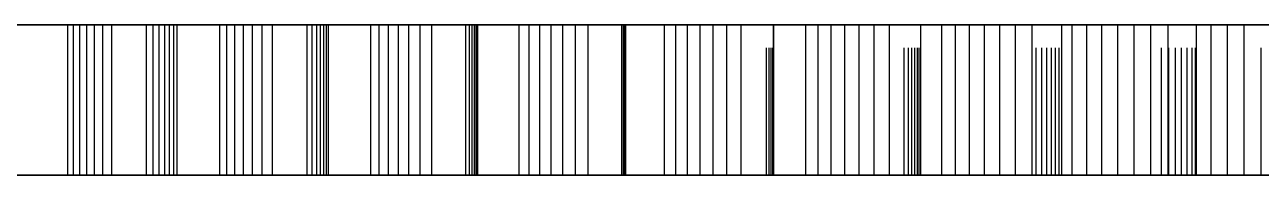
# Model space of a CAD drawing. Header units: millimetres. Extents: x -21 to 107, y -43 to 49.
# Drawn here: x 0.17 to 12.49, y 46.25 to 47.75 of the extents above; entities that cross this region are included whole.
import ezdxf

# ---------------------------------------------------------------- set-up
doc = ezdxf.new("R2010")
doc.units = ezdxf.units.MM
doc.linetypes.add('DASHED', pattern=[1.524, 1.27, -0.254])
doc.layers.add('HIDDEN', color=8, linetype='DASHED')
doc.layers.add('VISIBLE', color=7, linetype='CONTINUOUS')

msp = doc.modelspace()

# ---------------------------------------------------------------- linework, layer by layer
at = {"layer": 'HIDDEN'}
for points in [[(12.58929, 47.74871), (12.02976, 47.74871), (11.47024, 47.74871), (10.91071, 47.74871), (10.35119, 47.74871), (9.79167, 47.74871), (9.23214, 47.74871), (8.67262, 47.74871), (8.1131, 47.74871), (7.55357, 47.74871), (6.99405, 47.74871), (6.43452, 47.74871), (5.875, 47.74871), (5.31548, 47.74871), (4.75595, 47.74871), (4.19643, 47.74871), (3.6369, 47.74871), (3.07738, 47.74871), (2.51786, 47.74871), (1.95833, 47.74871), (1.39881, 47.74871), (0.83929, 47.74871), (0.27976, 47.74871), (-0.27976, 47.74871)], [(-0.27976, 47.74871), (0.27976, 47.74871), (0.83929, 47.74871), (1.39881, 47.74871), (1.95833, 47.74871), (2.51786, 47.74871), (3.07738, 47.74871), (3.6369, 47.74871), (4.19643, 47.74871), (4.75595, 47.74871), (5.31548, 47.74871), (5.875, 47.74871), (6.43452, 47.74871), (6.99405, 47.74871), (7.55357, 47.74871), (8.1131, 47.74871), (8.67262, 47.74871), (9.23214, 47.74871), (9.79167, 47.74871), (10.35119, 47.74871), (10.91071, 47.74871), (11.47024, 47.74871), (12.02976, 47.74871), (12.58929, 47.74871)], [(0.16608, 47.74871), (0.59437, 47.74871)], [(0.59437, 47.74871), (0.65081, 47.74871)], [(0.59437, 46.24871), (0.59437, 47.74871)], [(0.65081, 47.74871), (0.71464, 47.74871)], [(0.65081, 46.24871), (0.65081, 47.74871)], [(0.71464, 47.74871), (0.78522, 47.74871)], [(0.71464, 46.24871), (0.71464, 47.74871)], [(0.78522, 47.74871), (0.86211, 47.74871)], [(0.78522, 46.24871), (0.78522, 47.74871)], [(0.86211, 47.74871), (0.94496, 47.74871)], [(0.86211, 46.24871), (0.86211, 47.74871)], [(0.94496, 47.74871), (1.0335, 47.74871)], [(0.94496, 46.24871), (0.94496, 47.74871)], [(1.0335, 47.74871), (1.38082, 47.74871)], [(1.0335, 46.24871), (1.0335, 47.74871)], [(1.38082, 47.74871), (1.44691, 47.74871)], [(1.38082, 46.24871), (1.38082, 47.74871)], [(1.44691, 47.74871), (1.50728, 47.74871)], [(1.44691, 46.24871), (1.44691, 47.74871)], [(1.50728, 47.74871), (1.56166, 47.74871)], [(1.50728, 46.24871), (1.50728, 47.74871)], [(1.56166, 47.74871), (1.60974, 47.74871)], [(1.56166, 46.24871), (1.56166, 47.74871)], [(1.60974, 47.74871), (1.65105, 47.74871)], [(1.60974, 46.24871), (1.60974, 47.74871)], [(1.65105, 47.74871), (1.68498, 47.74871)], [(1.65105, 46.24871), (1.65105, 47.74871)], [(1.68498, 47.74871), (2.11124, 47.74871)], [(1.68498, 46.24871), (1.68498, 47.74871)], [(2.11124, 47.74871), (2.18226, 47.74871)], [(2.11124, 46.24871), (2.11124, 47.74871)], [(2.18226, 47.74871), (2.26062, 47.74871)], [(2.18226, 46.24871), (2.18226, 47.74871)], [(2.26062, 47.74871), (2.34567, 47.74871)], [(2.26062, 46.24871), (2.26062, 47.74871)], [(2.34567, 47.74871), (2.43697, 47.74871)], [(2.34567, 46.24871), (2.34567, 47.74871)], [(2.43697, 47.74871), (2.53417, 47.74871)], [(2.43697, 46.24871), (2.43697, 47.74871)], [(2.53417, 47.74871), (2.637, 47.74871)], [(2.53417, 46.24871), (2.53417, 47.74871)], [(2.637, 47.74871), (2.98158, 47.74871)], [(2.637, 46.24871), (2.637, 47.74871)], [(2.98158, 47.74871), (3.03215, 47.74871)], [(2.98158, 46.24871), (2.98158, 47.74871)], [(3.03215, 47.74871), (3.07704, 47.74871)], [(3.03215, 46.24871), (3.03215, 47.74871)], [(3.07704, 47.74871), (3.11597, 47.74871)], [(3.07704, 46.24871), (3.07704, 47.74871)], [(3.11597, 47.74871), (3.14864, 47.74871)], [(3.11597, 46.24871), (3.11597, 47.74871)], [(3.14864, 47.74871), (3.17459, 47.74871)], [(3.14864, 46.24871), (3.14864, 47.74871)], [(3.17459, 47.74871), (3.19323, 47.74871)], [(3.17459, 46.24871), (3.17459, 47.74871)], [(3.19323, 47.74871), (3.61477, 47.74871)], [(3.19323, 46.24871), (3.19323, 47.74871)], [(3.61477, 47.74871), (3.69992, 47.74871)], [(3.61477, 46.24871), (3.61477, 47.74871)], [(3.69992, 47.74871), (3.7923, 47.74871)], [(3.69992, 46.24871), (3.69992, 47.74871)], [(3.7923, 47.74871), (3.89129, 47.74871)], [(3.7923, 46.24871), (3.7923, 47.74871)], [(3.89129, 47.74871), (3.99642, 47.74871)], [(3.89129, 46.24871), (3.89129, 47.74871)], [(3.99642, 47.74871), (4.10736, 47.74871)], [(3.99642, 46.24871), (3.99642, 47.74871)], [(4.10736, 47.74871), (4.22383, 47.74871)], [(4.10736, 46.24871), (4.10736, 47.74871)], [(4.22383, 47.74871), (4.56349, 47.74871)], [(4.22383, 46.24871), (4.22383, 47.74871)], [(4.56349, 47.74871), (4.59823, 47.74871)], [(4.56349, 46.24871), (4.56349, 47.74871)], [(4.59823, 47.74871), (4.62734, 47.74871)], [(4.59823, 46.24871), (4.59823, 47.74871)], [(4.62734, 47.74871), (4.65058, 47.74871)], [(4.62734, 46.24871), (4.62734, 47.74871)], [(4.65058, 47.74871), (4.66763, 47.74871)], [(4.65058, 46.24871), (4.65058, 47.74871)], [(4.66763, 47.74871), (4.67807, 47.74871)], [(4.66763, 46.24871), (4.66763, 47.74871)], [(4.67807, 47.74871), (4.68129, 47.74871)], [(4.67807, 46.24871), (4.67807, 47.74871)], [(4.68129, 47.74871), (5.09544, 47.74871)], [(4.68129, 46.24871), (4.68129, 47.74871)], [(5.09544, 47.74871), (5.19418, 47.74871)], [(5.09544, 46.24871), (5.09544, 47.74871)], [(5.19418, 47.74871), (5.30001, 47.74871)], [(5.19418, 46.24871), (5.19418, 47.74871)], [(5.30001, 47.74871), (5.41231, 47.74871)], [(5.30001, 46.24871), (5.30001, 47.74871)], [(5.41231, 47.74871), (5.53061, 47.74871)], [(5.41231, 46.24871), (5.41231, 47.74871)], [(5.53061, 47.74871), (5.65459, 47.74871)], [(5.53061, 46.24871), (5.53061, 47.74871)], [(5.65459, 47.74871), (5.78396, 47.74871)], [(5.65459, 46.24871), (5.65459, 47.74871)], [(5.78396, 47.74871), (6.11654, 47.74871)], [(5.78396, 46.24871), (5.78396, 47.74871)], [(6.11654, 47.74871), (6.13523, 47.74871)], [(6.11654, 46.24871), (6.11654, 47.74871)], [(6.13523, 47.74871), (6.14839, 47.74871)], [(6.13523, 46.24871), (6.13523, 47.74871)], [(6.13975, 47.74871), (6.54389, 47.74871)], [(6.15196, 47.74871), (6.13975, 47.74871)], [(6.15712, 47.74871), (6.13975, 47.74871)], [(6.13975, 47.74871), (6.15196, 47.74871)], [(6.13975, 46.24871), (6.13975, 47.74871)], [(6.13975, 46.24871), (6.13975, 47.74871)], [(6.14839, 47.74871), (6.15579, 47.74871)], [(6.14839, 46.24871), (6.14839, 47.74871)], [(6.15712, 47.74871), (6.15196, 47.74871)], [(6.15196, 47.74871), (6.15712, 47.74871)], [(6.15196, 46.24871), (6.15196, 47.74871)], [(6.15196, 46.24871), (6.15196, 47.74871)], [(6.15579, 47.74871), (6.15712, 47.74871)], [(6.15579, 46.24871), (6.15579, 47.74871)], [(6.15712, 46.24871), (6.15712, 47.74871)], [(6.54389, 47.74871), (6.65561, 47.74871)], [(6.54389, 46.24871), (6.54389, 47.74871)], [(6.65561, 47.74871), (6.77421, 47.74871)], [(6.65561, 46.24871), (6.65561, 47.74871)], [(6.77421, 47.74871), (6.8991, 47.74871)], [(6.77421, 46.24871), (6.77421, 47.74871)], [(6.8991, 47.74871), (7.02983, 47.74871)], [(6.8991, 46.24871), (6.8991, 47.74871)], [(7.02983, 47.74871), (7.16606, 47.74871)], [(7.02983, 46.24871), (7.02983, 47.74871)], [(7.16606, 47.74871), (7.30751, 47.74871)], [(7.16606, 46.24871), (7.16606, 47.74871)], [(7.30751, 47.74871), (7.63092, 47.74871)], [(7.30751, 46.24871), (7.30751, 47.74871)], [(7.5594, 47.74871), (7.95097, 47.74871)], [(7.58697, 47.74871), (7.5594, 47.74871)], [(7.63344, 47.74871), (7.5594, 47.74871)], [(7.5594, 47.74871), (7.58697, 47.74871)], [(7.5594, 46.24871), (7.5594, 47.74871)], [(7.5594, 46.24871), (7.5594, 47.74871)], [(7.60768, 47.74871), (7.58697, 47.74871)], [(7.58697, 47.74871), (7.60768, 47.74871)], [(7.58697, 46.24871), (7.58697, 47.74871)], [(7.58697, 46.24871), (7.58697, 47.74871)], [(7.62208, 47.74871), (7.60768, 47.74871)], [(7.60768, 47.74871), (7.62208, 47.74871)], [(7.60768, 46.24871), (7.60768, 47.74871)], [(7.60768, 46.24871), (7.60768, 47.74871)], [(7.63057, 47.74871), (7.62208, 47.74871)], [(7.62208, 47.74871), (7.63057, 47.74871)], [(7.62208, 46.24871), (7.62208, 47.74871)], [(7.62208, 46.24871), (7.62208, 47.74871)], [(7.63344, 47.74871), (7.63057, 47.74871)], [(7.63057, 47.74871), (7.63344, 47.74871)], [(7.63057, 46.24871), (7.63057, 47.74871)], [(7.63057, 46.24871), (7.63057, 47.74871)], [(7.63092, 47.74871), (7.63344, 47.74871)], [(7.63092, 46.24871), (7.63092, 47.74871)], [(7.63344, 46.24871), (7.63344, 47.74871)], [(7.95097, 47.74871), (8.07495, 47.74871)], [(7.95097, 46.24871), (7.95097, 47.74871)], [(8.07495, 47.74871), (8.20559, 47.74871)], [(8.07495, 46.24871), (8.07495, 47.74871)], [(8.20559, 47.74871), (8.34228, 47.74871)], [(8.20559, 46.24871), (8.20559, 47.74871)], [(8.34228, 47.74871), (8.48461, 47.74871)], [(8.34228, 46.24871), (8.34228, 47.74871)], [(8.48461, 47.74871), (8.63223, 47.74871)], [(8.48461, 46.24871), (8.48461, 47.74871)], [(8.63223, 47.74871), (8.78487, 47.74871)], [(8.63223, 46.24871), (8.63223, 47.74871)], [(8.78487, 47.74871), (9.09706, 47.74871)], [(8.78487, 46.24871), (8.78487, 47.74871)], [(8.93125, 47.74871), (9.30779, 47.74871)], [(8.974, 47.74871), (8.93125, 47.74871)], [(9.09706, 47.74871), (8.93125, 47.74871)], [(8.93125, 47.74871), (8.974, 47.74871)], [(8.93125, 46.24871), (8.93125, 47.74871)], [(8.93125, 46.24871), (8.93125, 47.74871)], [(9.01014, 47.74871), (8.974, 47.74871)], [(8.974, 47.74871), (9.01014, 47.74871)], [(8.974, 46.24871), (8.974, 47.74871)], [(8.974, 46.24871), (8.974, 47.74871)], [(9.04018, 47.74871), (9.01014, 47.74871)], [(9.01014, 47.74871), (9.04018, 47.74871)], [(9.01014, 46.24871), (9.01014, 47.74871)], [(9.01014, 46.24871), (9.01014, 47.74871)], [(9.06451, 47.74871), (9.04018, 47.74871)], [(9.04018, 47.74871), (9.06451, 47.74871)], [(9.04018, 46.24871), (9.04018, 47.74871)], [(9.04018, 46.24871), (9.04018, 47.74871)], [(9.0834, 47.74871), (9.06451, 47.74871)], [(9.06451, 47.74871), (9.0834, 47.74871)], [(9.06451, 46.24871), (9.06451, 47.74871)], [(9.06451, 46.24871), (9.06451, 47.74871)], [(9.09706, 47.74871), (9.0834, 47.74871)], [(9.0834, 47.74871), (9.09706, 47.74871)], [(9.0834, 46.24871), (9.0834, 47.74871)], [(9.0834, 46.24871), (9.0834, 47.74871)], [(9.09706, 46.24871), (9.09706, 47.74871)], [(9.30779, 47.74871), (9.44324, 47.74871)], [(9.30779, 46.24871), (9.30779, 47.74871)], [(9.44324, 47.74871), (9.58508, 47.74871)], [(9.44324, 46.24871), (9.44324, 47.74871)], [(9.58508, 47.74871), (9.73272, 47.74871)], [(9.58508, 46.24871), (9.58508, 47.74871)], [(9.73272, 47.74871), (9.88574, 47.74871)], [(9.73272, 46.24871), (9.73272, 47.74871)], [(9.88574, 47.74871), (10.04382, 47.74871)], [(9.88574, 46.24871), (9.88574, 47.74871)], [(10.04382, 47.74871), (10.20669, 47.74871)], [(10.04382, 46.24871), (10.04382, 47.74871)], [(10.20669, 47.74871), (10.50568, 47.74871)], [(10.20669, 46.24871), (10.20669, 47.74871)], [(10.24664, 47.74871), (10.60575, 47.74871)], [(10.3043, 47.74871), (10.24664, 47.74871)], [(10.50568, 47.74871), (10.24664, 47.74871)], [(10.24664, 47.74871), (10.3043, 47.74871)], [(10.24664, 46.24871), (10.24664, 47.74871)], [(10.24664, 46.24871), (10.24664, 47.74871)], [(10.35563, 47.74871), (10.3043, 47.74871)], [(10.3043, 47.74871), (10.35563, 47.74871)], [(10.3043, 46.24871), (10.3043, 47.74871)], [(10.3043, 46.24871), (10.3043, 47.74871)], [(10.40112, 47.74871), (10.35563, 47.74871)], [(10.35563, 47.74871), (10.40112, 47.74871)], [(10.35563, 46.24871), (10.35563, 47.74871)], [(10.35563, 46.24871), (10.35563, 47.74871)], [(10.44113, 47.74871), (10.40112, 47.74871)], [(10.40112, 47.74871), (10.44113, 47.74871)], [(10.40112, 46.24871), (10.40112, 47.74871)], [(10.40112, 46.24871), (10.40112, 47.74871)], [(10.47592, 47.74871), (10.44113, 47.74871)], [(10.44113, 47.74871), (10.47592, 47.74871)], [(10.44113, 46.24871), (10.44113, 47.74871)], [(10.44113, 46.24871), (10.44113, 47.74871)], [(10.50568, 47.74871), (10.47592, 47.74871)], [(10.47592, 47.74871), (10.50568, 47.74871)], [(10.47592, 46.24871), (10.47592, 47.74871)], [(10.47592, 46.24871), (10.47592, 47.74871)], [(10.50568, 46.24871), (10.50568, 47.74871)], [(10.60575, 47.74871), (10.75183, 47.74871)], [(10.60575, 46.24871), (10.60575, 47.74871)], [(10.75183, 47.74871), (10.90398, 47.74871)], [(10.75183, 46.24871), (10.75183, 47.74871)], [(10.90398, 47.74871), (11.06162, 47.74871)], [(10.90398, 46.24871), (10.90398, 47.74871)], [(11.06162, 47.74871), (11.22437, 47.74871)], [(11.06162, 46.24871), (11.06162, 47.74871)], [(11.22437, 47.74871), (11.39191, 47.74871)], [(11.22437, 46.24871), (11.22437, 47.74871)], [(11.39191, 47.74871), (11.56397, 47.74871)], [(11.39191, 46.24871), (11.39191, 47.74871)], [(11.49724, 47.74871), (11.83667, 47.74871)], [(11.56945, 47.74871), (11.49724, 47.74871)], [(11.83667, 47.74871), (11.49724, 47.74871)], [(11.49724, 47.74871), (11.56945, 47.74871)], [(11.49724, 46.24871), (11.49724, 47.74871)], [(11.49724, 46.24871), (11.49724, 47.74871)], [(11.56397, 47.74871), (11.84789, 47.74871)], [(11.56397, 46.24871), (11.56397, 47.74871)], [(11.63565, 47.74871), (11.56945, 47.74871)], [(11.56945, 47.74871), (11.63565, 47.74871)], [(11.56945, 46.24871), (11.56945, 47.74871)], [(11.56945, 46.24871), (11.56945, 47.74871)], [(11.69631, 47.74871), (11.63565, 47.74871)], [(11.63565, 47.74871), (11.69631, 47.74871)], [(11.63565, 46.24871), (11.63565, 47.74871)], [(11.63565, 46.24871), (11.63565, 47.74871)], [(11.75175, 47.74871), (11.69631, 47.74871)], [(11.69631, 47.74871), (11.75175, 47.74871)], [(11.69631, 46.24871), (11.69631, 47.74871)], [(11.69631, 46.24871), (11.69631, 47.74871)], [(11.80221, 47.74871), (11.75175, 47.74871)], [(11.75175, 47.74871), (11.80221, 47.74871)], [(11.75175, 46.24871), (11.75175, 47.74871)], [(11.75175, 46.24871), (11.75175, 47.74871)], [(11.84789, 47.74871), (11.80221, 47.74871)], [(11.80221, 47.74871), (11.84789, 47.74871)], [(11.80221, 46.24871), (11.80221, 47.74871)], [(11.80221, 46.24871), (11.80221, 47.74871)], [(11.83667, 47.74871), (11.99245, 47.74871)], [(11.84789, 47.74871), (11.83667, 47.74871)], [(11.83667, 46.24871), (11.83667, 47.74871)], [(11.83667, 46.24871), (11.83667, 47.74871)], [(11.84789, 46.24871), (11.84789, 47.74871)], [(11.99245, 47.74871), (12.15393, 47.74871)], [(11.99245, 46.24871), (11.99245, 47.74871)], [(12.15393, 47.74871), (12.32059, 47.74871)], [(12.15393, 46.24871), (12.15393, 47.74871)], [(12.32059, 47.74871), (12.49204, 47.74871)], [(12.32059, 46.24871), (12.32059, 47.74871)], [(12.49204, 47.74871), (12.66797, 47.74871)], [(12.49204, 46.24871), (12.49204, 47.74871)], [(12.58929, 46.24871), (12.02976, 46.24871), (11.47024, 46.24871), (10.91071, 46.24871), (10.35119, 46.24871), (9.79167, 46.24871), (9.23214, 46.24871), (8.67262, 46.24871), (8.1131, 46.24871), (7.55357, 46.24871), (6.99405, 46.24871), (6.43452, 46.24871), (5.875, 46.24871), (5.31548, 46.24871), (4.75595, 46.24871), (4.19643, 46.24871), (3.6369, 46.24871), (3.07738, 46.24871), (2.51786, 46.24871), (1.95833, 46.24871), (1.39881, 46.24871), (0.83929, 46.24871), (0.27976, 46.24871), (-0.27976, 46.24871)], [(-0.27976, 46.24871), (0.27976, 46.24871), (0.83929, 46.24871), (1.39881, 46.24871), (1.95833, 46.24871), (2.51786, 46.24871), (3.07738, 46.24871), (3.6369, 46.24871), (4.19643, 46.24871), (4.75595, 46.24871), (5.31548, 46.24871), (5.875, 46.24871), (6.43452, 46.24871), (6.99405, 46.24871), (7.55357, 46.24871), (8.1131, 46.24871), (8.67262, 46.24871), (9.23214, 46.24871), (9.79167, 46.24871), (10.35119, 46.24871), (10.91071, 46.24871), (11.47024, 46.24871), (12.02976, 46.24871), (12.58929, 46.24871)], [(0.16608, 46.24871), (0.59437, 46.24871)], [(0.59437, 46.24871), (0.65081, 46.24871)], [(0.65081, 46.24871), (0.71464, 46.24871)], [(0.71464, 46.24871), (0.78522, 46.24871)], [(0.78522, 46.24871), (0.86211, 46.24871)], [(0.86211, 46.24871), (0.94496, 46.24871)], [(0.94496, 46.24871), (1.0335, 46.24871)], [(1.0335, 46.24871), (1.38082, 46.24871)], [(1.38082, 46.24871), (1.44691, 46.24871)], [(1.44691, 46.24871), (1.50728, 46.24871)], [(1.50728, 46.24871), (1.56166, 46.24871)], [(1.56166, 46.24871), (1.60974, 46.24871)], [(1.60974, 46.24871), (1.65105, 46.24871)], [(1.65105, 46.24871), (1.68498, 46.24871)], [(1.68498, 46.24871), (2.11124, 46.24871)], [(2.11124, 46.24871), (2.18226, 46.24871)], [(2.18226, 46.24871), (2.26062, 46.24871)], [(2.26062, 46.24871), (2.34567, 46.24871)], [(2.34567, 46.24871), (2.43697, 46.24871)], [(2.43697, 46.24871), (2.53417, 46.24871)], [(2.53417, 46.24871), (2.637, 46.24871)], [(2.637, 46.24871), (2.98158, 46.24871)], [(2.98158, 46.24871), (3.03215, 46.24871)], [(3.03215, 46.24871), (3.07704, 46.24871)], [(3.07704, 46.24871), (3.11597, 46.24871)], [(3.11597, 46.24871), (3.14864, 46.24871)], [(3.14864, 46.24871), (3.17459, 46.24871)], [(3.17459, 46.24871), (3.19323, 46.24871)], [(3.19323, 46.24871), (3.61477, 46.24871)], [(3.61477, 46.24871), (3.69992, 46.24871)], [(3.69992, 46.24871), (3.7923, 46.24871)], [(3.7923, 46.24871), (3.89129, 46.24871)], [(3.89129, 46.24871), (3.99642, 46.24871)], [(3.99642, 46.24871), (4.10736, 46.24871)], [(4.10736, 46.24871), (4.22383, 46.24871)], [(4.22383, 46.24871), (4.56349, 46.24871)], [(4.56349, 46.24871), (4.59823, 46.24871)], [(4.59823, 46.24871), (4.62734, 46.24871)], [(4.62734, 46.24871), (4.65058, 46.24871)], [(4.65058, 46.24871), (4.66763, 46.24871)], [(4.66763, 46.24871), (4.67807, 46.24871)], [(4.67807, 46.24871), (4.68129, 46.24871)], [(4.68129, 46.24871), (5.09544, 46.24871)], [(5.09544, 46.24871), (5.19418, 46.24871)], [(5.19418, 46.24871), (5.30001, 46.24871)], [(5.30001, 46.24871), (5.41231, 46.24871)], [(5.41231, 46.24871), (5.53061, 46.24871)], [(5.53061, 46.24871), (5.65459, 46.24871)], [(5.65459, 46.24871), (5.78396, 46.24871)], [(5.78396, 46.24871), (6.11654, 46.24871)], [(6.11654, 46.24871), (6.13523, 46.24871)], [(6.13523, 46.24871), (6.14839, 46.24871)], [(6.13975, 46.24871), (6.54389, 46.24871)], [(6.15196, 46.24871), (6.13975, 46.24871)], [(6.15712, 46.24871), (6.13975, 46.24871)], [(6.13975, 46.24871), (6.15196, 46.24871)], [(6.14839, 46.24871), (6.15579, 46.24871)], [(6.15712, 46.24871), (6.15196, 46.24871)], [(6.15196, 46.24871), (6.15712, 46.24871)], [(6.15579, 46.24871), (6.15712, 46.24871)], [(6.54389, 46.24871), (6.65561, 46.24871)], [(6.65561, 46.24871), (6.77421, 46.24871)], [(6.77421, 46.24871), (6.8991, 46.24871)], [(6.8991, 46.24871), (7.02983, 46.24871)], [(7.02983, 46.24871), (7.16606, 46.24871)], [(7.16606, 46.24871), (7.30751, 46.24871)], [(7.30751, 46.24871), (7.63092, 46.24871)], [(7.5594, 46.24871), (7.95097, 46.24871)], [(7.58697, 46.24871), (7.5594, 46.24871)], [(7.63344, 46.24871), (7.5594, 46.24871)], [(7.5594, 46.24871), (7.58697, 46.24871)], [(7.60768, 46.24871), (7.58697, 46.24871)], [(7.58697, 46.24871), (7.60768, 46.24871)], [(7.62208, 46.24871), (7.60768, 46.24871)], [(7.60768, 46.24871), (7.62208, 46.24871)], [(7.63057, 46.24871), (7.62208, 46.24871)], [(7.62208, 46.24871), (7.63057, 46.24871)], [(7.63344, 46.24871), (7.63057, 46.24871)], [(7.63057, 46.24871), (7.63344, 46.24871)], [(7.63092, 46.24871), (7.63344, 46.24871)], [(7.95097, 46.24871), (8.07495, 46.24871)], [(8.07495, 46.24871), (8.20559, 46.24871)], [(8.20559, 46.24871), (8.34228, 46.24871)], [(8.34228, 46.24871), (8.48461, 46.24871)], [(8.48461, 46.24871), (8.63223, 46.24871)], [(8.63223, 46.24871), (8.78487, 46.24871)], [(8.78487, 46.24871), (9.09706, 46.24871)], [(8.93125, 46.24871), (9.30779, 46.24871)], [(8.974, 46.24871), (8.93125, 46.24871)], [(9.09706, 46.24871), (8.93125, 46.24871)], [(8.93125, 46.24871), (8.974, 46.24871)], [(9.01014, 46.24871), (8.974, 46.24871)], [(8.974, 46.24871), (9.01014, 46.24871)], [(9.04018, 46.24871), (9.01014, 46.24871)], [(9.01014, 46.24871), (9.04018, 46.24871)], [(9.06451, 46.24871), (9.04018, 46.24871)], [(9.04018, 46.24871), (9.06451, 46.24871)], [(9.0834, 46.24871), (9.06451, 46.24871)], [(9.06451, 46.24871), (9.0834, 46.24871)], [(9.09706, 46.24871), (9.0834, 46.24871)], [(9.0834, 46.24871), (9.09706, 46.24871)], [(9.30779, 46.24871), (9.44324, 46.24871)], [(9.44324, 46.24871), (9.58508, 46.24871)], [(9.58508, 46.24871), (9.73272, 46.24871)], [(9.73272, 46.24871), (9.88574, 46.24871)], [(9.88574, 46.24871), (10.04382, 46.24871)], [(10.04382, 46.24871), (10.20669, 46.24871)], [(10.20669, 46.24871), (10.50568, 46.24871)], [(10.24664, 46.24871), (10.60575, 46.24871)], [(10.3043, 46.24871), (10.24664, 46.24871)], [(10.50568, 46.24871), (10.24664, 46.24871)], [(10.24664, 46.24871), (10.3043, 46.24871)], [(10.35563, 46.24871), (10.3043, 46.24871)], [(10.3043, 46.24871), (10.35563, 46.24871)], [(10.40112, 46.24871), (10.35563, 46.24871)], [(10.35563, 46.24871), (10.40112, 46.24871)], [(10.44113, 46.24871), (10.40112, 46.24871)], [(10.40112, 46.24871), (10.44113, 46.24871)], [(10.47592, 46.24871), (10.44113, 46.24871)], [(10.44113, 46.24871), (10.47592, 46.24871)], [(10.50568, 46.24871), (10.47592, 46.24871)], [(10.47592, 46.24871), (10.50568, 46.24871)], [(10.60575, 46.24871), (10.75183, 46.24871)], [(10.75183, 46.24871), (10.90398, 46.24871)], [(10.90398, 46.24871), (11.06162, 46.24871)], [(11.06162, 46.24871), (11.22437, 46.24871)], [(11.22437, 46.24871), (11.39191, 46.24871)], [(11.39191, 46.24871), (11.56397, 46.24871)], [(11.49724, 46.24871), (11.83667, 46.24871)], [(11.56945, 46.24871), (11.49724, 46.24871)], [(11.83667, 46.24871), (11.49724, 46.24871)], [(11.49724, 46.24871), (11.56945, 46.24871)], [(11.56397, 46.24871), (11.84789, 46.24871)], [(11.63565, 46.24871), (11.56945, 46.24871)], [(11.56945, 46.24871), (11.63565, 46.24871)], [(11.69631, 46.24871), (11.63565, 46.24871)], [(11.63565, 46.24871), (11.69631, 46.24871)], [(11.75175, 46.24871), (11.69631, 46.24871)], [(11.69631, 46.24871), (11.75175, 46.24871)], [(11.80221, 46.24871), (11.75175, 46.24871)], [(11.75175, 46.24871), (11.80221, 46.24871)], [(11.84789, 46.24871), (11.80221, 46.24871)], [(11.80221, 46.24871), (11.84789, 46.24871)], [(11.83667, 46.24871), (11.99245, 46.24871)], [(11.84789, 46.24871), (11.83667, 46.24871)], [(11.99245, 46.24871), (12.15393, 46.24871)], [(12.15393, 46.24871), (12.32059, 46.24871)], [(12.32059, 46.24871), (12.49204, 46.24871)], [(12.49204, 46.24871), (12.66797, 46.24871)]]:
    msp.add_lwpolyline(points, dxfattribs=at)
at = {"layer": 'VISIBLE'}
for points in [[(0.59437, 47.74871), (0.16608, 47.74871)], [(0.65081, 47.74871), (0.59437, 47.74871)], [(0.59437, 46.24871), (0.59437, 47.74871)], [(0.71464, 47.74871), (0.65081, 47.74871)], [(0.65081, 46.24871), (0.65081, 47.74871)], [(0.78522, 47.74871), (0.71464, 47.74871)], [(0.71464, 46.24871), (0.71464, 47.74871)], [(0.86211, 47.74871), (0.78522, 47.74871)], [(0.78522, 46.24871), (0.78522, 47.74871)], [(0.94496, 47.74871), (0.86211, 47.74871)], [(0.86211, 46.24871), (0.86211, 47.74871)], [(1.0335, 47.74871), (0.94496, 47.74871)], [(0.94496, 46.24871), (0.94496, 47.74871)], [(1.38082, 47.74871), (1.0335, 47.74871)], [(1.0335, 46.24871), (1.0335, 47.74871)], [(1.44691, 47.74871), (1.38082, 47.74871)], [(1.38082, 46.24871), (1.38082, 47.74871)], [(1.50728, 47.74871), (1.44691, 47.74871)], [(1.44691, 46.24871), (1.44691, 47.74871)], [(1.56166, 47.74871), (1.50728, 47.74871)], [(1.50728, 46.24871), (1.50728, 47.74871)], [(1.60974, 47.74871), (1.56166, 47.74871)], [(1.56166, 46.24871), (1.56166, 47.74871)], [(1.65105, 47.74871), (1.60974, 47.74871)], [(1.60974, 46.24871), (1.60974, 47.74871)], [(1.68498, 47.74871), (1.65105, 47.74871)], [(1.65105, 46.24871), (1.65105, 47.74871)], [(2.11124, 47.74871), (1.68498, 47.74871)], [(1.68498, 46.24871), (1.68498, 47.74871)], [(2.18226, 47.74871), (2.11124, 47.74871)], [(2.11124, 46.24871), (2.11124, 47.74871)], [(2.26062, 47.74871), (2.18226, 47.74871)], [(2.18226, 46.24871), (2.18226, 47.74871)], [(2.34567, 47.74871), (2.26062, 47.74871)], [(2.26062, 46.24871), (2.26062, 47.74871)], [(2.43697, 47.74871), (2.34567, 47.74871)], [(2.34567, 46.24871), (2.34567, 47.74871)], [(2.53417, 47.74871), (2.43697, 47.74871)], [(2.43697, 46.24871), (2.43697, 47.74871)], [(2.637, 47.74871), (2.53417, 47.74871)], [(2.53417, 46.24871), (2.53417, 47.74871)], [(2.98158, 47.74871), (2.637, 47.74871)], [(2.637, 46.24871), (2.637, 47.74871)], [(3.03215, 47.74871), (2.98158, 47.74871)], [(2.98158, 46.24871), (2.98158, 47.74871)], [(3.07704, 47.74871), (3.03215, 47.74871)], [(3.03215, 46.24871), (3.03215, 47.74871)], [(3.11597, 47.74871), (3.07704, 47.74871)], [(3.07704, 46.24871), (3.07704, 47.74871)], [(3.14864, 47.74871), (3.11597, 47.74871)], [(3.11597, 46.24871), (3.11597, 47.74871)], [(3.17459, 47.74871), (3.14864, 47.74871)], [(3.14864, 46.24871), (3.14864, 47.74871)], [(3.19323, 47.74871), (3.17459, 47.74871)], [(3.17459, 46.24871), (3.17459, 47.74871)], [(3.61477, 47.74871), (3.19323, 47.74871)], [(3.19323, 46.24871), (3.19323, 47.74871)], [(3.69992, 47.74871), (3.61477, 47.74871)], [(3.61477, 46.24871), (3.61477, 47.74871)], [(3.7923, 47.74871), (3.69992, 47.74871)], [(3.69992, 46.24871), (3.69992, 47.74871)], [(3.89129, 47.74871), (3.7923, 47.74871)], [(3.7923, 46.24871), (3.7923, 47.74871)], [(3.99642, 47.74871), (3.89129, 47.74871)], [(3.89129, 46.24871), (3.89129, 47.74871)], [(4.10736, 47.74871), (3.99642, 47.74871)], [(3.99642, 46.24871), (3.99642, 47.74871)], [(4.22383, 47.74871), (4.10736, 47.74871)], [(4.10736, 46.24871), (4.10736, 47.74871)], [(4.56349, 47.74871), (4.22383, 47.74871)], [(4.22383, 46.24871), (4.22383, 47.74871)], [(4.59823, 47.74871), (4.56349, 47.74871)], [(4.56349, 46.24871), (4.56349, 47.74871)], [(4.62734, 47.74871), (4.59823, 47.74871)], [(4.59823, 46.24871), (4.59823, 47.74871)], [(4.65058, 47.74871), (4.62734, 47.74871)], [(4.62734, 46.24871), (4.62734, 47.74871)], [(4.66763, 47.74871), (4.65058, 47.74871)], [(4.65058, 46.24871), (4.65058, 47.74871)], [(4.67807, 47.74871), (4.66763, 47.74871)], [(4.66763, 46.24871), (4.66763, 47.74871)], [(4.68129, 47.74871), (4.67807, 47.74871)], [(4.67807, 46.24871), (4.67807, 47.74871)], [(5.09544, 47.74871), (4.68129, 47.74871)], [(4.68129, 46.24871), (4.68129, 47.74871)], [(5.19418, 47.74871), (5.09544, 47.74871)], [(5.09544, 46.24871), (5.09544, 47.74871)], [(5.30001, 47.74871), (5.19418, 47.74871)], [(5.19418, 46.24871), (5.19418, 47.74871)], [(5.41231, 47.74871), (5.30001, 47.74871)], [(5.30001, 46.24871), (5.30001, 47.74871)], [(5.53061, 47.74871), (5.41231, 47.74871)], [(5.41231, 46.24871), (5.41231, 47.74871)], [(5.65459, 47.74871), (5.53061, 47.74871)], [(5.53061, 46.24871), (5.53061, 47.74871)], [(5.78396, 47.74871), (5.65459, 47.74871)], [(5.65459, 46.24871), (5.65459, 47.74871)], [(6.11654, 47.74871), (5.78396, 47.74871)], [(5.78396, 46.24871), (5.78396, 47.74871)], [(6.13523, 47.74871), (6.11654, 47.74871)], [(6.11654, 46.24871), (6.11654, 47.74871)], [(6.14839, 47.74871), (6.13523, 47.74871)], [(6.13523, 46.24871), (6.13523, 47.74871)], [(6.15579, 47.74871), (6.14839, 47.74871)], [(6.14839, 46.24871), (6.14839, 47.74871)], [(6.15712, 47.74871), (6.15579, 47.74871)], [(6.15579, 46.24871), (6.15579, 47.74871)], [(6.54389, 47.74871), (6.15712, 47.74871)], [(6.15712, 46.24871), (6.15712, 47.74871)], [(6.65561, 47.74871), (6.54389, 47.74871)], [(6.54389, 46.24871), (6.54389, 47.74871)], [(6.77421, 47.74871), (6.65561, 47.74871)], [(6.65561, 46.24871), (6.65561, 47.74871)], [(6.8991, 47.74871), (6.77421, 47.74871)], [(6.77421, 46.24871), (6.77421, 47.74871)], [(7.02983, 47.74871), (6.8991, 47.74871)], [(6.8991, 46.24871), (6.8991, 47.74871)], [(7.16606, 47.74871), (7.02983, 47.74871)], [(7.02983, 46.24871), (7.02983, 47.74871)], [(7.30751, 47.74871), (7.16606, 47.74871)], [(7.16606, 46.24871), (7.16606, 47.74871)], [(7.63092, 47.74871), (7.30751, 47.74871)], [(7.30751, 46.24871), (7.30751, 47.74871)], [(7.63344, 47.74871), (7.63092, 47.74871)], [(7.63092, 46.24871), (7.63092, 47.74871)], [(7.95097, 47.74871), (7.63344, 47.74871)], [(7.63344, 46.24871), (7.63344, 47.74871)], [(8.07495, 47.74871), (7.95097, 47.74871)], [(7.95097, 46.24871), (7.95097, 47.74871)], [(8.20559, 47.74871), (8.07495, 47.74871)], [(8.07495, 46.24871), (8.07495, 47.74871)], [(8.34228, 47.74871), (8.20559, 47.74871)], [(8.20559, 46.24871), (8.20559, 47.74871)], [(8.48461, 47.74871), (8.34228, 47.74871)], [(8.34228, 46.24871), (8.34228, 47.74871)], [(8.63223, 47.74871), (8.48461, 47.74871)], [(8.48461, 46.24871), (8.48461, 47.74871)], [(8.78487, 47.74871), (8.63223, 47.74871)], [(8.63223, 46.24871), (8.63223, 47.74871)], [(9.09706, 47.74871), (8.78487, 47.74871)], [(8.78487, 46.24871), (8.78487, 47.74871)], [(9.30779, 47.74871), (9.09706, 47.74871)], [(9.09706, 46.24871), (9.09706, 47.74871)], [(9.44324, 47.74871), (9.30779, 47.74871)], [(9.30779, 46.24871), (9.30779, 47.74871)], [(9.58508, 47.74871), (9.44324, 47.74871)], [(9.44324, 46.24871), (9.44324, 47.74871)], [(9.73272, 47.74871), (9.58508, 47.74871)], [(9.58508, 46.24871), (9.58508, 47.74871)], [(9.88574, 47.74871), (9.73272, 47.74871)], [(9.73272, 46.24871), (9.73272, 47.74871)], [(10.04382, 47.74871), (9.88574, 47.74871)], [(9.88574, 46.24871), (9.88574, 47.74871)], [(10.20669, 47.74871), (10.04382, 47.74871)], [(10.04382, 46.24871), (10.04382, 47.74871)], [(10.50568, 47.74871), (10.20669, 47.74871)], [(10.20669, 46.24871), (10.20669, 47.74871)], [(10.60575, 47.74871), (10.50568, 47.74871)], [(10.50568, 46.24871), (10.50568, 47.74871)], [(10.75183, 47.74871), (10.60575, 47.74871)], [(10.60575, 46.24871), (10.60575, 47.74871)], [(10.90398, 47.74871), (10.75183, 47.74871)], [(10.75183, 46.24871), (10.75183, 47.74871)], [(11.06162, 47.74871), (10.90398, 47.74871)], [(10.90398, 46.24871), (10.90398, 47.74871)], [(11.22437, 47.74871), (11.06162, 47.74871)], [(11.06162, 46.24871), (11.06162, 47.74871)], [(11.39191, 47.74871), (11.22437, 47.74871)], [(11.22437, 46.24871), (11.22437, 47.74871)], [(11.56397, 47.74871), (11.39191, 47.74871)], [(11.39191, 46.24871), (11.39191, 47.74871)], [(11.84789, 47.74871), (11.56397, 47.74871)], [(11.56397, 46.24871), (11.56397, 47.74871)], [(11.99245, 47.74871), (11.84789, 47.74871)], [(11.84789, 46.24871), (11.84789, 47.74871)], [(12.15393, 47.74871), (11.99245, 47.74871)], [(11.99245, 46.24871), (11.99245, 47.74871)], [(12.32059, 47.74871), (12.15393, 47.74871)], [(12.15393, 46.24871), (12.15393, 47.74871)], [(12.49204, 47.74871), (12.32059, 47.74871)], [(12.32059, 46.24871), (12.32059, 47.74871)], [(0.59437, 46.24871), (0.16608, 46.24871)], [(0.65081, 46.24871), (0.59437, 46.24871)], [(0.71464, 46.24871), (0.65081, 46.24871)], [(0.78522, 46.24871), (0.71464, 46.24871)], [(0.86211, 46.24871), (0.78522, 46.24871)], [(0.94496, 46.24871), (0.86211, 46.24871)], [(1.0335, 46.24871), (0.94496, 46.24871)], [(1.38082, 46.24871), (1.0335, 46.24871)], [(1.44691, 46.24871), (1.38082, 46.24871)], [(1.50728, 46.24871), (1.44691, 46.24871)], [(1.56166, 46.24871), (1.50728, 46.24871)], [(1.60974, 46.24871), (1.56166, 46.24871)], [(1.65105, 46.24871), (1.60974, 46.24871)], [(1.68498, 46.24871), (1.65105, 46.24871)], [(2.11124, 46.24871), (1.68498, 46.24871)], [(2.18226, 46.24871), (2.11124, 46.24871)], [(2.26062, 46.24871), (2.18226, 46.24871)], [(2.34567, 46.24871), (2.26062, 46.24871)], [(2.43697, 46.24871), (2.34567, 46.24871)], [(2.53417, 46.24871), (2.43697, 46.24871)], [(2.637, 46.24871), (2.53417, 46.24871)], [(2.98158, 46.24871), (2.637, 46.24871)], [(3.03215, 46.24871), (2.98158, 46.24871)], [(3.07704, 46.24871), (3.03215, 46.24871)], [(3.11597, 46.24871), (3.07704, 46.24871)], [(3.14864, 46.24871), (3.11597, 46.24871)], [(3.17459, 46.24871), (3.14864, 46.24871)], [(3.19323, 46.24871), (3.17459, 46.24871)], [(3.61477, 46.24871), (3.19323, 46.24871)], [(3.69992, 46.24871), (3.61477, 46.24871)], [(3.7923, 46.24871), (3.69992, 46.24871)], [(3.89129, 46.24871), (3.7923, 46.24871)], [(3.99642, 46.24871), (3.89129, 46.24871)], [(4.10736, 46.24871), (3.99642, 46.24871)], [(4.22383, 46.24871), (4.10736, 46.24871)], [(4.56349, 46.24871), (4.22383, 46.24871)], [(4.59823, 46.24871), (4.56349, 46.24871)], [(4.62734, 46.24871), (4.59823, 46.24871)], [(4.65058, 46.24871), (4.62734, 46.24871)], [(4.66763, 46.24871), (4.65058, 46.24871)], [(4.67807, 46.24871), (4.66763, 46.24871)], [(4.68129, 46.24871), (4.67807, 46.24871)], [(5.09544, 46.24871), (4.68129, 46.24871)], [(5.19418, 46.24871), (5.09544, 46.24871)], [(5.30001, 46.24871), (5.19418, 46.24871)], [(5.41231, 46.24871), (5.30001, 46.24871)], [(5.53061, 46.24871), (5.41231, 46.24871)], [(5.65459, 46.24871), (5.53061, 46.24871)], [(5.78396, 46.24871), (5.65459, 46.24871)], [(6.11654, 46.24871), (5.78396, 46.24871)], [(6.13523, 46.24871), (6.11654, 46.24871)], [(6.14839, 46.24871), (6.13523, 46.24871)], [(6.15579, 46.24871), (6.14839, 46.24871)], [(6.15712, 46.24871), (6.15579, 46.24871)], [(6.54389, 46.24871), (6.15712, 46.24871)], [(6.65561, 46.24871), (6.54389, 46.24871)], [(6.77421, 46.24871), (6.65561, 46.24871)], [(6.8991, 46.24871), (6.77421, 46.24871)], [(7.02983, 46.24871), (6.8991, 46.24871)], [(7.16606, 46.24871), (7.02983, 46.24871)], [(7.30751, 46.24871), (7.16606, 46.24871)], [(7.63092, 46.24871), (7.30751, 46.24871)], [(7.63344, 46.24871), (7.63092, 46.24871)], [(7.95097, 46.24871), (7.63344, 46.24871)], [(8.07495, 46.24871), (7.95097, 46.24871)], [(8.20559, 46.24871), (8.07495, 46.24871)], [(8.34228, 46.24871), (8.20559, 46.24871)], [(8.48461, 46.24871), (8.34228, 46.24871)], [(8.63223, 46.24871), (8.48461, 46.24871)], [(8.78487, 46.24871), (8.63223, 46.24871)], [(9.09706, 46.24871), (8.78487, 46.24871)], [(9.30779, 46.24871), (9.09706, 46.24871)], [(9.44324, 46.24871), (9.30779, 46.24871)], [(9.58508, 46.24871), (9.44324, 46.24871)], [(9.73272, 46.24871), (9.58508, 46.24871)], [(9.88574, 46.24871), (9.73272, 46.24871)], [(10.04382, 46.24871), (9.88574, 46.24871)], [(10.20669, 46.24871), (10.04382, 46.24871)], [(10.50568, 46.24871), (10.20669, 46.24871)], [(10.60575, 46.24871), (10.50568, 46.24871)], [(10.75183, 46.24871), (10.60575, 46.24871)], [(10.90398, 46.24871), (10.75183, 46.24871)], [(11.06162, 46.24871), (10.90398, 46.24871)], [(11.22437, 46.24871), (11.06162, 46.24871)], [(11.39191, 46.24871), (11.22437, 46.24871)], [(11.56397, 46.24871), (11.39191, 46.24871)], [(11.84789, 46.24871), (11.56397, 46.24871)], [(11.99245, 46.24871), (11.84789, 46.24871)], [(12.15393, 46.24871), (11.99245, 46.24871)], [(12.32059, 46.24871), (12.15393, 46.24871)], [(12.49204, 46.24871), (12.32059, 46.24871)]]:
    msp.add_lwpolyline(points, dxfattribs=at)

doc.saveas('drawing.dxf')
